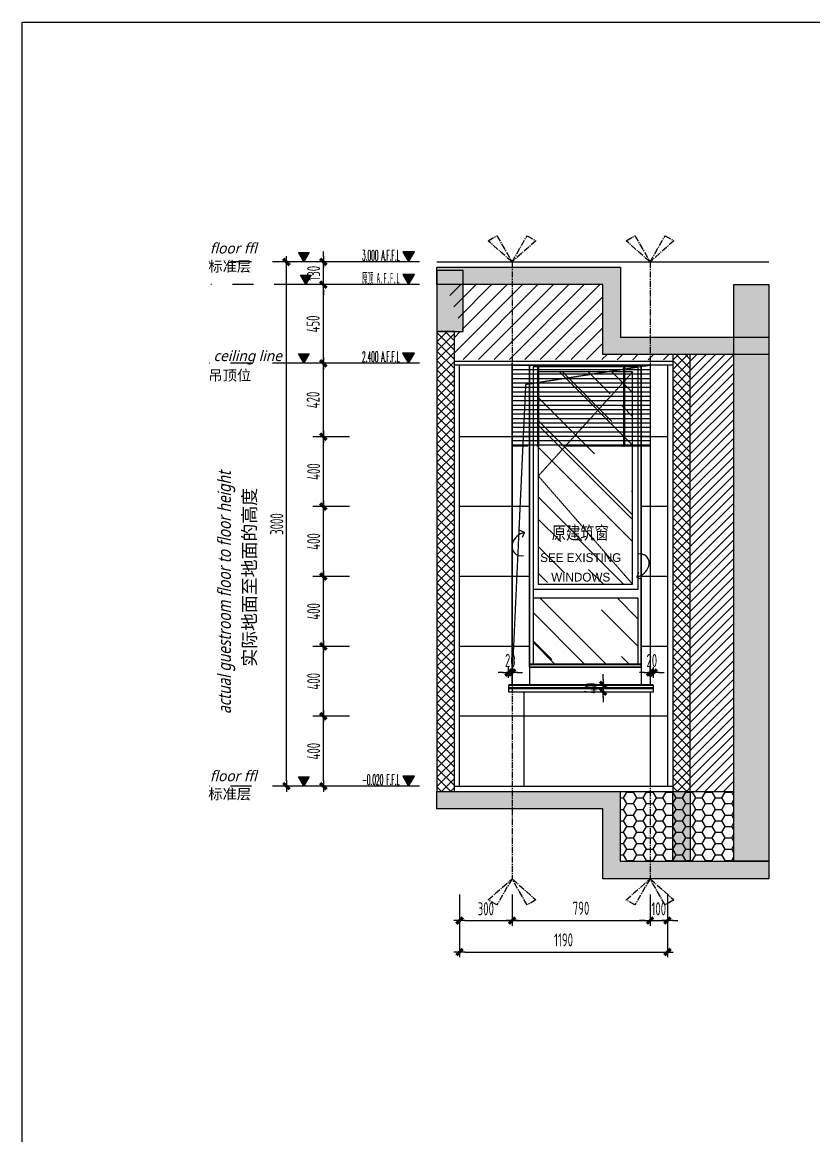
# Model space of a CAD drawing. Header units: inches. Extents: x 96003 to 270950, y -80202 to 65998.
# Drawn here: x 253774 to 258305, y 40576 to 46948 of the extents above; entities that cross this region are included whole.
import ezdxf
from ezdxf.enums import TextEntityAlignment as Align
from ezdxf.xclip import XClip

# ---------------------------------------------------------------- set-up
doc = ezdxf.new("R2010")
doc.units = ezdxf.units.IN
doc.header["$LTSCALE"] = 10
doc.header["$MEASUREMENT"] = 0
doc.header["$XCLIPFRAME"] = 2
for name, pattern in [('CENTER2', [1.125, 0.75, -0.125, 0.125, -0.125]), ('DASH', [0.35, 0.25, -0.1]), ('M-CENTER', [1.7999999999999998, 1.2, -0.2, 0.2, -0.2])]:
    doc.linetypes.add(name, pattern=pattern)
for name, color, linetype in [('01', 200, 'Continuous'), ('05', 12, 'Continuous'), ('A-WIN', 31, 'Continuous'), ('ED-文字说明', 50, 'Continuous'), ('ED-造型尺寸', 44, 'Continuous'), ('EL-03', 3, 'Continuous'), ('EL-1', 1, 'Continuous'), ('EL-136', 136, 'Continuous'), ('EL-251', 251, 'Continuous'), ('EL-BHATCH-250', 250, 'Continuous'), ('EL-DIM', 50, 'Continuous'), ('EL-TEXT', 50, 'Continuous'), ('EL-天花轮廓线', 100, 'Continuous'), ('EL-立面尺寸', 44, 'Continuous'), ('FC-地面造型', 136, 'Continuous'), ('FF-FINISH【完成面】', 20, 'Continuous'), ('HAT【填充】', 250, 'Continuous'), ('SBEI', 1, 'Continuous')]:
    doc.layers.add(name, color=color, linetype=linetype)
doc.styles.add('-宋体', font='')
doc.styles.add('CCD-HB', font='hbsmall.shx')
doc.styles.add('CCD_DIM', font='archs.shx', dxfattribs={"width": 0.7})
doc.styles.add('hz', font='simplex', dxfattribs={"width": 0.699999988079071, "bigfont": 'hztxt'})
doc.styles.add('LUCIDIA', font='')
doc.styles.add('RomanS', font='romans.shx', dxfattribs={"width": 0.9})
doc.styles.add('st', font='')
doc.styles.add('宋体', font='', dxfattribs={"height": 60})
doc.styles.get('-宋体').set_extended_font_data('SimSun')
doc.styles.get('LUCIDIA').set_extended_font_data('Lucida Sans', italic=True)
doc.styles.get('st').set_extended_font_data('SimSun')
doc.styles.get('宋体').set_extended_font_data('SimSun')
doc.dimstyles.new('1.30', dxfattribs={"dimscale": 30, "dimtxt": 2.5, "dimasz": 1, "dimexe": 1, "dimexo": 1.5, "dimgap": 1, "dimtad": 1, "dimdec": 0, "dimrnd": 5, "dimdsep": 46, "dimtxsty": 'CCD_DIM', "dimblk": 'CCD_Dimension_Tick', "dimcen": 1, "dimclrd": 44, "dimclre": 44, "dimclrt": 2, "dimadec": 0, "dimazin": 2, "dimtfac": 1, "dimtdec": 0, "dimtix": 1, "dimtmove": 2, "dimatfit": 3, "dimldrblk": 'CCD_Dimension_Tick', "dimfxl": 5, "dimfxlon": 1, "dimtolj": 1, "dimarcsym": 0})
doc.dimstyles.new('Matrix_30内', dxfattribs={"dimscale": 30, "dimtxt": 2.5, "dimasz": 1, "dimexe": 2, "dimexo": 1.5, "dimgap": 0.6, "dimtad": 1, "dimdec": 0, "dimrnd": 1, "dimzin": 12, "dimdsep": 46, "dimtxsty": 'CCD_DIM', "dimblk": 'CCD_Dimension_Tick', "dimcen": 0.125, "dimclrd": 44, "dimclre": 44, "dimclrt": 50, "dimadec": 0, "dimazin": 0, "dimtfac": 1, "dimtdec": 0, "dimtix": 1, "dimtmove": 2, "dimatfit": 3, "dimldrblk": 'CCD_Leader_Dot', "dimfxl": 5, "dimfxlon": 1, "dimtvp": 1, "dimtolj": 1, "dimtzin": 0, "dimarcsym": 0})
pattern_1 = [(45, (-992.0292408860842, 0), (254.5584412271571, 678.8225099390856), [4500, -600, 1500, -300]), (45, (-815.9596523706339, 388.2016228714145), (-494.2676400493967, 70.00357133746823), [900, -99, 1800, -225]), (45, (-1066.275452910672, 286.3782463805517), (960.9581156325181, 1245.21504166951), [2400, -420, 1200, -300])]

# ---------------------------------------------------------------- blocks, each defined once
blk = doc.blocks.new('CCD_Dimension_Tick')
at = {"color": 0, "linetype": 'ByBlock'}
for p, q in [((-1.090578334744292, -5.68e-14), (5.68e-14, -5.68e-14)), ((5.68e-14, -5.68e-14), (1.090578334744292, -5.68e-14))]:
    blk.add_line(p, q, dxfattribs=at)
at = {"color": 0, "linetype": 'Continuous', "const_width": 0.6075000000000002}
blk.add_lwpolyline([(-0.6103907792976317, -0.6103907792977168), (0.610390779297802, 0.6103907792976884)], dxfattribs=at)
blk = doc.blocks.new('*D77')
at = {"layer": 'Defpoints', "color": 0, "linetype": 'ByBlock', "transparency": 16777216}
for p in [(256577.7600372919, 43244.34788079155), (256277.5991349509, 42576.28832525076), (256577.7600372919, 41806.97046890264)]:
    blk.add_point(p, dxfattribs=at)
at = {"layer": 'FC-地面造型', "color": 44, "linetype": 'ByBlock', "lineweight": -2, "transparency": 16777216}
for p, q in [((256277.5991349509, 41956.97046890264), (256277.5991349509, 41776.97046890264)), ((256577.7600372919, 41956.97046890264), (256577.7600372919, 41776.97046890264)), ((256307.5991349509, 41806.97046890264), (256547.7600372919, 41806.97046890264))]:
    blk.add_line(p, q, dxfattribs=at)
at = {"layer": 'FC-地面造型', "color": 44, "linetype": 'ByBlock', "lineweight": -2, "transparency": 16777216, "xscale": 30, "yscale": 30, "zscale": 30, "rotation": 180}
blk.add_blockref('CCD_Dimension_Tick', (256277.5991349509, 41806.97046890264), dxfattribs=at)
at = {"layer": 'FC-地面造型', "color": 44, "linetype": 'ByBlock', "lineweight": -2, "transparency": 16777216, "xscale": 30, "yscale": 30, "zscale": 30}
blk.add_blockref('CCD_Dimension_Tick', (256577.7600372919, 41806.97046890264), dxfattribs=at)
at = {"layer": 'FC-地面造型', "color": 2, "linetype": 'ByBlock', "transparency": 16777216, "insert": (256427.6795861214, 41874.47046890264), "char_height": 75, "attachment_point": 5, "style": 'CCD_DIM'}
blk.add_mtext('\\A1;300', dxfattribs=at)
blk = doc.blocks.new('*D78')
at = {"layer": 'Defpoints', "color": 0, "linetype": 'ByBlock', "transparency": 16777216}
for p in [(256277.5991349509, 42576.28832525076, 1.698856242857569e-06), (257467.5833229278, 42576.28832525076, -1.889886237848427e-05), (257467.5833229278, 41626.97046890264)]:
    blk.add_point(p, dxfattribs=at)
at = {"layer": 'FC-地面造型', "color": 44, "linetype": 'ByBlock', "lineweight": -2, "transparency": 16777216}
for p, q in [((256277.5991349509, 41776.97046890264), (256277.5991349509, 41596.97046890264)), ((257467.5833229278, 41776.97046890264), (257467.5833229278, 41596.97046890264)), ((256307.5991349509, 41626.97046890264), (257437.5833229278, 41626.97046890264))]:
    blk.add_line(p, q, dxfattribs=at)
at = {"layer": 'FC-地面造型', "color": 44, "linetype": 'ByBlock', "lineweight": -2, "transparency": 16777216, "xscale": 30, "yscale": 30, "zscale": 30, "rotation": 180}
blk.add_blockref('CCD_Dimension_Tick', (256277.5991349509, 41626.97046890264), dxfattribs=at)
at = {"layer": 'FC-地面造型', "color": 44, "linetype": 'ByBlock', "lineweight": -2, "transparency": 16777216, "xscale": 30, "yscale": 30, "zscale": 30}
blk.add_blockref('CCD_Dimension_Tick', (257467.5833229278, 41626.97046890264), dxfattribs=at)
at = {"layer": 'FC-地面造型', "color": 2, "linetype": 'ByBlock', "transparency": 16777216, "insert": (256872.5912289393, 41696.03296890264), "char_height": 75, "attachment_point": 5, "style": 'CCD_DIM'}
blk.add_mtext('\\A1;1190', dxfattribs=at)
blk = doc.blocks.new('*D179')
at = {"layer": 'Defpoints', "color": 0, "linetype": 'ByBlock', "transparency": 16777216}
for p in [(255497.6493549455, 43376.28832525071), (256277.5991349509, 43376.28832525071), (256277.5991349509, 42976.28832525072)]:
    blk.add_point(p, dxfattribs=at)
at = {"layer": 'EL-天花轮廓线', "color": 44, "lineweight": -2, "transparency": 16777216}
for p, q in [((255647.6493549455, 43376.28832525071), (255437.6493549455, 43376.28832525071)), ((255497.6493549455, 43006.28832525072), (255497.6493549455, 43346.28832525071)), ((255647.6493549455, 42976.28832525072), (255437.6493549455, 42976.28832525072))]:
    blk.add_line(p, q, dxfattribs=at)
at = {"layer": 'EL-天花轮廓线', "color": 44, "linetype": 'ByBlock', "lineweight": -2, "transparency": 16777216, "xscale": 30, "yscale": 30, "zscale": 30}
for p, rotation in [((255497.6493549455, 43376.28832525071), 90), ((255497.6493549455, 42976.28832525072), 270)]:
    blk.add_blockref('CCD_Dimension_Tick', p, dxfattribs=dict(at, rotation=rotation))
at = {"layer": 'EL-天花轮廓线', "color": 50, "linetype": 'ByBlock', "transparency": 16777216, "insert": (255442.1493549455, 43176.28832525076), "char_height": 75, "attachment_point": 5, "rotation": 90, "style": 'CCD_DIM'}
blk.add_mtext('\\A1;400', dxfattribs=at)
blk = doc.blocks.new('CCD_Leader_Dot')
at = {"color": 0, "linetype": 'ByBlock'}
blk.add_line((-5, 0), (-10, 0), dxfattribs=at)
at = {"color": 0, "linetype": 'ByBlock', "const_width": 5}
blk.add_lwpolyline([(-2.5, 0, 1), (2.5, 0, 1)], format="xyb", close=True, dxfattribs=at)
blk = doc.blocks.new('*D180')
at = {"layer": 'Defpoints', "color": 0, "linetype": 'ByBlock', "transparency": 16777216}
for p in [(255497.6493549455, 43776.28832525072), (256277.5991349509, 43776.28832525072), (256277.5991349509, 43376.28832525071)]:
    blk.add_point(p, dxfattribs=at)
at = {"layer": 'EL-天花轮廓线', "color": 44, "lineweight": -2, "transparency": 16777216}
for p, q in [((255647.6493549455, 43776.28832525072), (255437.6493549455, 43776.28832525072)), ((255497.6493549455, 43406.28832525071), (255497.6493549455, 43746.28832525072)), ((255647.6493549455, 43376.28832525071), (255437.6493549455, 43376.28832525071))]:
    blk.add_line(p, q, dxfattribs=at)
at = {"layer": 'EL-天花轮廓线', "color": 44, "linetype": 'ByBlock', "lineweight": -2, "transparency": 16777216, "xscale": 30, "yscale": 30, "zscale": 30}
for p, rotation in [((255497.6493549455, 43776.28832525072), 90), ((255497.6493549455, 43376.28832525071), 270)]:
    blk.add_blockref('CCD_Dimension_Tick', p, dxfattribs=dict(at, rotation=rotation))
at = {"layer": 'EL-天花轮廓线', "color": 50, "linetype": 'ByBlock', "transparency": 16777216, "insert": (255442.1493549455, 43576.28832525076), "char_height": 75, "attachment_point": 5, "rotation": 90, "style": 'CCD_DIM'}
blk.add_mtext('\\A1;400', dxfattribs=at)
blk = doc.blocks.new('*D181')
at = {"layer": 'Defpoints', "color": 0, "linetype": 'ByBlock', "transparency": 16777216}
for p in [(255497.6493549455, 44176.28832525072), (256277.5991349509, 44176.28832525072), (256277.5991349509, 43776.28832525072)]:
    blk.add_point(p, dxfattribs=at)
at = {"layer": 'EL-天花轮廓线', "color": 44, "lineweight": -2, "transparency": 16777216}
for p, q in [((255647.6493549455, 44176.28832525072), (255437.6493549455, 44176.28832525072)), ((255497.6493549455, 43806.28832525072), (255497.6493549455, 44146.28832525072)), ((255647.6493549455, 43776.28832525072), (255437.6493549455, 43776.28832525072))]:
    blk.add_line(p, q, dxfattribs=at)
at = {"layer": 'EL-天花轮廓线', "color": 44, "linetype": 'ByBlock', "lineweight": -2, "transparency": 16777216, "xscale": 30, "yscale": 30, "zscale": 30}
for p, rotation in [((255497.6493549455, 44176.28832525072), 90), ((255497.6493549455, 43776.28832525072), 270)]:
    blk.add_blockref('CCD_Dimension_Tick', p, dxfattribs=dict(at, rotation=rotation))
at = {"layer": 'EL-天花轮廓线', "color": 50, "linetype": 'ByBlock', "transparency": 16777216, "insert": (255442.1493549455, 43976.28832525076), "char_height": 75, "attachment_point": 5, "rotation": 90, "style": 'CCD_DIM'}
blk.add_mtext('\\A1;400', dxfattribs=at)
blk = doc.blocks.new('*D182')
at = {"layer": 'Defpoints', "color": 0, "linetype": 'ByBlock', "transparency": 16777216}
for p in [(255497.6493549455, 44576.2883252507), (255647.6493549455, 44576.2883252507), (256277.5991349509, 44176.28832525072)]:
    blk.add_point(p, dxfattribs=at)
at = {"layer": 'EL-天花轮廓线', "color": 44, "lineweight": -2, "transparency": 16777216}
for p, q in [((255602.6493549455, 44576.2883252507), (255437.6493549455, 44576.2883252507)), ((255497.6493549455, 44206.28832525072), (255497.6493549455, 44546.2883252507)), ((255647.6493549455, 44176.28832525072), (255437.6493549455, 44176.28832525072))]:
    blk.add_line(p, q, dxfattribs=at)
at = {"layer": 'EL-天花轮廓线', "color": 44, "linetype": 'ByBlock', "lineweight": -2, "transparency": 16777216, "xscale": 30, "yscale": 30, "zscale": 30}
for p, rotation in [((255497.6493549455, 44576.2883252507), 90), ((255497.6493549455, 44176.28832525072), 270)]:
    blk.add_blockref('CCD_Dimension_Tick', p, dxfattribs=dict(at, rotation=rotation))
at = {"layer": 'EL-天花轮廓线', "color": 50, "linetype": 'ByBlock', "transparency": 16777216, "insert": (255442.1493549455, 44376.28832525075), "char_height": 75, "attachment_point": 5, "rotation": 90, "style": 'CCD_DIM'}
blk.add_mtext('\\A1;400', dxfattribs=at)
blk = doc.blocks.new('*D178')
at = {"layer": 'Defpoints', "color": 0, "linetype": 'ByBlock', "transparency": 16777216}
for p in [(255497.6493549458, 44996.30985113577), (255677.6493549449, 44996.30985113577), (256277.751758768, 44576.28832525072)]:
    blk.add_point(p, dxfattribs=at)
at = {"layer": 'EL-天花轮廓线', "color": 44, "lineweight": -2, "transparency": 16777216}
for p, q in [((255632.6493549449, 44996.30985113577), (255437.6493549458, 44996.30985113577)), ((255497.6493549458, 44606.28832525072), (255497.6493549458, 44966.30985113577)), ((255647.6493549458, 44576.28832525072), (255437.6493549458, 44576.28832525072))]:
    blk.add_line(p, q, dxfattribs=at)
at = {"layer": 'EL-天花轮廓线', "color": 44, "linetype": 'ByBlock', "lineweight": -2, "transparency": 16777216, "xscale": 30, "yscale": 30, "zscale": 30}
for p, rotation in [((255497.6493549458, 44996.30985113577), 90), ((255497.6493549458, 44576.28832525072), 270)]:
    blk.add_blockref('CCD_Dimension_Tick', p, dxfattribs=dict(at, rotation=rotation))
at = {"layer": 'EL-天花轮廓线', "color": 50, "linetype": 'ByBlock', "transparency": 16777216, "insert": (255439.0243549457, 44786.29908819316), "char_height": 75, "attachment_point": 5, "rotation": 90, "style": 'CCD_DIM'}
blk.add_mtext('\\A1;420', dxfattribs=at)
blk = doc.blocks.new('*D174')
at = {"layer": 'Defpoints', "color": 0, "linetype": 'ByBlock', "transparency": 16777216}
for p in [(255497.6493549455, 45576.53545748255), (255677.6493549449, 45576.53545748255), (255679.3366506663, 45446.51393158408)]:
    blk.add_point(p, dxfattribs=at)
at = {"layer": 'EL-天花轮廓线', "color": 44, "lineweight": -2, "transparency": 16777216}
for p, q in [((255497.6493549455, 45606.53545748255), (255497.6493549455, 45636.53545748255)), ((255632.6493549449, 45576.53545748255), (255437.6493549455, 45576.53545748255)), ((255497.6493549455, 45446.51393158408), (255497.6493549455, 45576.53545748255)), ((255634.3366506663, 45446.51393158408), (255437.6493549455, 45446.51393158408)), ((255497.6493549455, 45416.51393158408), (255497.6493549455, 45386.51393158408))]:
    blk.add_line(p, q, dxfattribs=at)
at = {"layer": 'EL-天花轮廓线', "color": 44, "linetype": 'ByBlock', "lineweight": -2, "transparency": 16777216, "xscale": 30, "yscale": 30, "zscale": 30}
for p, rotation in [((255497.6493549455, 45576.53545748255), 270), ((255497.6493549455, 45446.51393158408), 90)]:
    blk.add_blockref('CCD_Dimension_Tick', p, dxfattribs=dict(at, rotation=rotation))
at = {"layer": 'EL-天花轮廓线', "color": 50, "linetype": 'ByBlock', "transparency": 16777216, "insert": (255442.1493549455, 45511.52469453336), "char_height": 75, "attachment_point": 5, "rotation": 90, "style": 'CCD_DIM'}
blk.add_mtext('\\A1;130', dxfattribs=at)
blk = doc.blocks.new('*D175')
at = {"layer": 'Defpoints', "color": 0, "linetype": 'ByBlock', "transparency": 16777216}
for p in [(255286.2857012829, 45576.30985111932), (255677.6493549455, 45576.30985111932), (255677.6493549465, 42576.28832523985)]:
    blk.add_point(p, dxfattribs=at)
at = {"layer": 'EL-天花轮廓线', "color": 44, "lineweight": -2, "transparency": 16777216}
for p, q in [((255436.2857012829, 45576.30985111932), (255226.2857012829, 45576.30985111932)), ((255286.2857012829, 42606.28832523985), (255286.2857012829, 45546.30985111932)), ((255436.2857012829, 42576.28832523985), (255226.2857012829, 42576.28832523985))]:
    blk.add_line(p, q, dxfattribs=at)
at = {"layer": 'EL-天花轮廓线', "color": 44, "linetype": 'ByBlock', "lineweight": -2, "transparency": 16777216, "xscale": 30, "yscale": 30, "zscale": 30}
for p, rotation in [((255286.2857012829, 45576.30985111932), 90), ((255286.2857012829, 42576.28832523985), 270)]:
    blk.add_blockref('CCD_Dimension_Tick', p, dxfattribs=dict(at, rotation=rotation))
at = {"layer": 'EL-天花轮廓线', "color": 50, "linetype": 'ByBlock', "transparency": 16777216, "insert": (255230.7857012829, 44076.29908817963), "char_height": 75, "attachment_point": 5, "rotation": 90, "style": 'CCD_DIM'}
blk.add_mtext('\\A1;3000', dxfattribs=at)
blk = doc.blocks.new('ELEVATION')
blk.add_hatch(color=256).paths.add_polyline_path([(4.167052301081412, 2.474873733400358), (2.697825095618782, -4.871196779276943e-10), (1.228597891050299, 2.474873733931219)])
blk.add_line((0, 0), (14.67318693131909, -2.650267560966313e-09))
blk.add_lwpolyline([(4.167052301081412, 2.474873733400358), (2.697825095618782, -4.871196779276943e-10), (1.228597891050299, 2.474873733931219)], close=True)
at = {"style": 'hz', "width": 0.4444765705009461}
blk.add_attdef('ELEV', text='', height=2.5, dxfattribs=at).set_placement((4.891575235974528, 0.3231883096464117), (14.25733154295875, 0.3231883096464117), align=Align.FIT)
blk = doc.blocks.new('A$C2E6F40A5')
blk.add_hatch(color=256).paths.add_polyline_path([(39.9999999999709, 69.2820323028136), (-40.00000000000728, 69.2820323028136), (0, 0)])
at = {"color": 0}
blk.add_lwpolyline([(39.9999999999709, 69.2820323028136), (-40.00000000000728, 69.2820323028136), (0, 0), (39.9999999999709, 69.2820323028136)], dxfattribs=at)
blk = doc.blocks.new('20150428.1023048')
at = {"layer": 'ED-造型尺寸', "color": 250, "linetype": 'M-CENTER', "ltscale": 2}
blk.add_line((21.19256441761505, -6.095888238633052e-10, -1.329466313314503e-08), (-14.89046863174039, 4.283720045350492e-10, -1.329466313314503e-08), dxfattribs=at)
at = {"layer": 'ED-造型尺寸', "xscale": -0.0256, "yscale": 0.0256, "zscale": 0.0256}
blk.add_blockref('A$C2E6F40A5', (3.192564425594199, 1.316493580816314e-09, -1.329466313314503e-08), dxfattribs=at)
blk = doc.blocks.new('*D176')
at = {"layer": 'Defpoints', "color": 0, "linetype": 'ByBlock', "transparency": 16777216}
for p in [(255497.6493549458, 45446.51393158409), (255679.3366506663, 45446.51393158409), (255677.6493549477, 44996.30985111863)]:
    blk.add_point(p, dxfattribs=at)
at = {"layer": 'EL-天花轮廓线', "color": 44, "lineweight": -2, "transparency": 16777216}
for p, q in [((255634.3366506663, 45446.51393158409), (255437.6493549458, 45446.51393158409)), ((255497.6493549458, 45026.30985111863), (255497.6493549458, 45416.51393158409)), ((255632.6493549477, 44996.30985111863), (255437.6493549458, 44996.30985111863))]:
    blk.add_line(p, q, dxfattribs=at)
at = {"layer": 'EL-天花轮廓线', "color": 44, "linetype": 'ByBlock', "lineweight": -2, "transparency": 16777216, "xscale": 30, "yscale": 30, "zscale": 30}
for p, rotation in [((255497.6493549458, 45446.51393158409), 90), ((255497.6493549458, 44996.30985111863), 270)]:
    blk.add_blockref('CCD_Dimension_Tick', p, dxfattribs=dict(at, rotation=rotation))
at = {"layer": 'EL-天花轮廓线', "color": 50, "linetype": 'ByBlock', "transparency": 16777216, "insert": (255439.0243549457, 45221.41189135128), "char_height": 75, "attachment_point": 5, "rotation": 90, "style": 'CCD_DIM'}
blk.add_mtext('\\A1;450', dxfattribs=at)
blk = doc.blocks.new('*D177')
at = {"layer": 'Defpoints', "color": 0, "linetype": 'ByBlock', "transparency": 16777216}
for p in [(255497.6493549455, 42976.28832525072), (255632.6493549451, 42976.28832525072), (255677.6493549451, 42576.28832523985)]:
    blk.add_point(p, dxfattribs=at)
at = {"layer": 'EL-天花轮廓线', "color": 44, "lineweight": -2, "transparency": 16777216}
for p, q in [((255587.6493549451, 42976.28832525072), (255437.6493549455, 42976.28832525072)), ((255497.6493549455, 42606.28832523985), (255497.6493549455, 42946.28832525072)), ((255632.6493549451, 42576.28832523985), (255437.6493549455, 42576.28832523985))]:
    blk.add_line(p, q, dxfattribs=at)
at = {"layer": 'EL-天花轮廓线', "color": 44, "linetype": 'ByBlock', "lineweight": -2, "transparency": 16777216, "xscale": 30, "yscale": 30, "zscale": 30}
for p, rotation in [((255497.6493549455, 42976.28832525072), 90), ((255497.6493549455, 42576.28832523985), 270)]:
    blk.add_blockref('CCD_Dimension_Tick', p, dxfattribs=dict(at, rotation=rotation))
at = {"layer": 'EL-天花轮廓线', "color": 50, "linetype": 'ByBlock', "transparency": 16777216, "insert": (255442.1493549455, 42776.28832524532), "char_height": 75, "attachment_point": 5, "rotation": 90, "style": 'CCD_DIM'}
blk.add_mtext('\\A1;400', dxfattribs=at)
blk = doc.blocks.new('*D423')
at = {"layer": 'Defpoints', "color": 0, "linetype": 'ByBlock', "transparency": 16777216}
for p in [(256577.7600372919, 42765.52441097904), (257367.7522614902, 42765.52441097905), (257367.7522614902, 41806.97046890264)]:
    blk.add_point(p, dxfattribs=at)
at = {"layer": 'FC-地面造型', "color": 44, "linetype": 'ByBlock', "lineweight": -2, "transparency": 16777216}
for p, q in [((256577.7600372919, 41956.97046890264), (256577.7600372919, 41776.97046890264)), ((257367.7522614902, 41956.97046890264), (257367.7522614902, 41776.97046890264)), ((256607.7600372919, 41806.97046890264), (257337.7522614902, 41806.97046890264))]:
    blk.add_line(p, q, dxfattribs=at)
at = {"layer": 'FC-地面造型', "color": 44, "linetype": 'ByBlock', "lineweight": -2, "transparency": 16777216, "xscale": 30, "yscale": 30, "zscale": 30, "rotation": 180}
blk.add_blockref('CCD_Dimension_Tick', (256577.7600372919, 41806.97046890264), dxfattribs=at)
at = {"layer": 'FC-地面造型', "color": 44, "linetype": 'ByBlock', "lineweight": -2, "transparency": 16777216, "xscale": 30, "yscale": 30, "zscale": 30}
blk.add_blockref('CCD_Dimension_Tick', (257367.7522614902, 41806.97046890264), dxfattribs=at)
at = {"layer": 'FC-地面造型', "color": 2, "linetype": 'ByBlock', "transparency": 16777216, "insert": (256972.7561493911, 41877.59546890264), "char_height": 75, "attachment_point": 5, "style": 'CCD_DIM'}
blk.add_mtext('\\A1;790', dxfattribs=at)
blk = doc.blocks.new('*U422')
at = {"layer": 'HAT【填充】', "linetype": 'DASH', "ltscale": 200}
h = blk.add_hatch(dxfattribs=at)
h.set_pattern_fill('LINE', color=250, scale=8)
h.set_pattern_definition([(0, (-1127035.759354863, -226667.1411685669), (0, 25.4), [])])
h.paths.add_polyline_path([(-790.0082327208947, 464.4877603036875), (0, 464.4877603036875), (0, -2.916067387559451e-11), (-790.0082327208947, -2.916067387559451e-11)])
at = {"layer": '05', "linetype": 'DASH', "ltscale": 200}
for points in [[(-643.6155089403037, 464.4877603036875), (-643.6155089747626, -2.916067387559451e-11)], [(-638.6155089403037, 464.4877603036875), (-638.6155089747626, -2.916067387559451e-11)], [(-151.3927237803582, 464.4877603036875), (-151.3927237458993, -2.916067387559451e-11)], [(-146.3927237803582, 464.4877603036875), (-146.3927237458993, -2.916067387559451e-11)]]:
    blk.add_lwpolyline(points, dxfattribs=at)
for centre in [(-641.115508974297, 8.021306143746187e-07, 0.0006045697568024608), (-148.8927237463649, 8.021306143746187e-07, 0.0006045697568024608)]:
    blk.add_circle(centre, 2.5, dxfattribs=at)
at = {"layer": 'HAT【填充】', "color": 250, "linetype": 'DASH', "ltscale": 200}
blk.add_lwpolyline([(-790.0082327208947, 464.4877603036875), (0, 464.4877603036875), (0, -2.916067387559451e-11), (-790.0082327208947, -2.916067387559451e-11)], close=True, dxfattribs=at)
blk = doc.blocks.new('A$C47D3795D')
at = {"layer": 'EL-TEXT', "color": 2}
for points in [[(74.61616160348058, 283.902259209659, 0.2592122709859604), (5.307363261003047, 222.0326626710594, 0.599079886904771), (69.9955634160433, 151.8521735626273)], [(717.0132841155864, 28.58441045158543, 0.2592122709859604), (786.3220824836753, 90.45400700322352, 0.599079886904771), (721.633882354945, 160.6344961116556)]]:
    blk.add_lwpolyline(points, format="xyb", dxfattribs=at)
for points in [[(63.43719354621135, 257.9806631532265), (74.61616160348058, 283.902259209659), (48.93968319799751, 295.6332833368797)], [(728.1922522247769, 54.50600652105641), (717.0132841155864, 28.58441045158543), (742.6897625208367, 16.85338632413186)]]:
    blk.add_lwpolyline(points, dxfattribs=at)
at = {"color": 50, "style": 'st', "width": 0.8}
blk.add_text('原建筑窗', height=75, dxfattribs=at).set_placement((394.3230522072408, 244.6369020694401), align=Align.CENTER)
at = {"layer": 'EL-TEXT', "style": 'CCD-HB'}
for s, p in [('SEE EXISTING', (396.704085227102, 115.0998295634054)), ('WINDOWS', (396.704085227102, 3.332493603113107))]:
    blk.add_text(s, height=50, dxfattribs=at).set_placement(p, align=Align.CENTER)
blk = doc.blocks.new('*U467')
at = {"layer": 'EL-1', "linetype": 'CENTER2', "ltscale": 5}
blk.add_lwpolyline([(-45.00000000148551, 2342.825752142115), (-186.9615242286539, 2468.710324823154), (-135.0000000014855, 2498.710324823154), (-45.00000000148551, 2342.825752142115), (44.99999999851449, 2498.710324823271), (96.9615242256829, 2468.710324823154), (-45.00000000148551, 2342.825752142115), (-44.99999999971199, -1334.492587798542), (96.96152422745644, -1460.377160479698), (45.00000000028801, -1490.377160479581), (-44.99999999971199, -1334.492587798542), (-134.9999999992463, -1490.377160479814), (-186.9615242268804, -1460.377160479698), (-44.99999999971199, -1334.492587798542)], dxfattribs=at)
blk = doc.blocks.new('tgretreyt')
at = {"layer": 'EL-BHATCH-250'}
h = blk.add_hatch(dxfattribs=at)
h.set_pattern_fill('AR-RROOF', color=256, scale=300, angle=45)
h.set_pattern_definition(pattern_1)
h.paths.add_polyline_path([(123363.6389493378, -123497.9160376701), (123903.6389493378, -123497.9160376701), (123903.6389493378, -124712.9160376698), (123363.6389493378, -124712.9160376698)])
h = blk.add_hatch(dxfattribs=at)
h.set_pattern_fill('AR-RROOF', color=256, scale=300, angle=45)
h.set_pattern_definition(pattern_1)
h.paths.add_polyline_path([(123933.6389493378, -125167.9160376701), (123933.6389493378, -124792.9160376698), (123333.6389493378, -124792.9160376692), (123333.6389493378, -125167.9160376701)])
at = {"layer": 'A-WIN', "color": 136}
for points in [[(123983.6389493378, -123417.9160376701), (123283.6389493378, -123417.9160376701), (123283.6389493378, -125217.9160376701), (123983.6389493378, -125217.9160376701)], [(123363.6389493378, -123497.9160376701), (123903.6389493378, -123497.9160376701), (123903.6389493378, -124712.9160376698), (123363.6389493378, -124712.9160376698)]]:
    blk.add_lwpolyline(points, close=True, dxfattribs=at)
for points in [[(123333.6389493378, -123467.9160376701), (123933.6389493378, -123467.9160376701), (123933.6389493378, -125167.9160376701), (123333.6389493378, -125167.9160376701)], [(123333.6389493378, -123467.9160376701), (123333.6389493378, -124742.9160376692)], [(123333.6389493378, -124742.9160376692), (123933.6389493378, -124742.9160376698)], [(123333.6389493378, -124792.9160376692), (123333.6389493378, -125167.9160376701)], [(123333.6389493378, -124792.9160376692), (123933.6389493378, -124792.9160376698)]]:
    blk.add_lwpolyline(points, dxfattribs=at)
at = {"layer": 'A-WIN', "color": 136, "linetype": 'DASH'}
blk.add_lwpolyline([(123363.6389493378, -123497.9160376701), (123903.6386645928, -124092.9160376682), (123363.6389493378, -124712.9160376698)], dxfattribs=at)
blk = doc.blocks.new('*D682')
at = {"layer": 'Defpoints', "color": 0, "linetype": 'ByBlock', "transparency": 16777216}
for p in [(257367.7522614902, 42765.52441097905), (257467.5833229278, 42765.52441097904), (257467.5833229278, 41806.97046890264)]:
    blk.add_point(p, dxfattribs=at)
at = {"layer": 'FC-地面造型', "color": 44, "linetype": 'ByBlock', "lineweight": -2, "transparency": 16777216}
for p, q in [((257367.7522614902, 41956.97046890264), (257367.7522614902, 41776.97046890264)), ((257467.5833229278, 41956.97046890264), (257467.5833229278, 41776.97046890264)), ((257337.7522614902, 41806.97046890264), (257307.7522614902, 41806.97046890264)), ((257367.7522614902, 41806.97046890264), (257467.5833229278, 41806.97046890264)), ((257497.5833229278, 41806.97046890264), (257527.5833229278, 41806.97046890264))]:
    blk.add_line(p, q, dxfattribs=at)
at = {"layer": 'FC-地面造型', "color": 44, "linetype": 'ByBlock', "lineweight": -2, "transparency": 16777216, "xscale": 30, "yscale": 30, "zscale": 30}
blk.add_blockref('CCD_Dimension_Tick', (257367.7522614902, 41806.97046890264), dxfattribs=at)
at = {"layer": 'FC-地面造型', "color": 44, "linetype": 'ByBlock', "lineweight": -2, "transparency": 16777216, "xscale": 30, "yscale": 30, "zscale": 30, "rotation": 180}
blk.add_blockref('CCD_Dimension_Tick', (257467.5833229278, 41806.97046890264), dxfattribs=at)
at = {"layer": 'FC-地面造型', "color": 2, "linetype": 'ByBlock', "transparency": 16777216, "insert": (257417.667792209, 41874.47046890264), "char_height": 75, "attachment_point": 5, "style": 'CCD_DIM'}
blk.add_mtext('\\A1;100', dxfattribs=at)
blk = doc.blocks.new('*D683')
at = {"layer": 'Defpoints', "color": 0, "linetype": 'ByBlock', "transparency": 16777216}
for p in [(256557.7440217517, 43226.22682059344), (256557.7440217517, 43151.54224859062), (256577.7600372919, 43156.8891401399)]:
    blk.add_point(p, dxfattribs=at)
at = {"layer": 'FF-FINISH【完成面】', "color": 44, "linetype": 'ByBlock', "lineweight": -2, "transparency": 16777216}
for p, q in [((256527.7440217517, 43226.22682059344), (256497.7440217517, 43226.22682059344)), ((256557.7440217517, 43196.54224859062), (256557.7440217517, 43256.22682059344)), ((256577.7600372919, 43226.22682059344), (256557.7440217517, 43226.22682059344)), ((256577.7600372919, 43201.8891401399), (256577.7600372919, 43256.22682059344)), ((256607.7600372919, 43226.22682059344), (256637.7600372919, 43226.22682059344))]:
    blk.add_line(p, q, dxfattribs=at)
at = {"layer": 'FF-FINISH【完成面】', "color": 44, "linetype": 'ByBlock', "lineweight": -2, "transparency": 16777216, "xscale": 30, "yscale": 30, "zscale": 30}
blk.add_blockref('CCD_Dimension_Tick', (256557.7440217517, 43226.22682059344), dxfattribs=at)
at = {"layer": 'FF-FINISH【完成面】', "color": 44, "linetype": 'ByBlock', "lineweight": -2, "transparency": 16777216, "xscale": 30, "yscale": 30, "zscale": 30, "rotation": 180}
blk.add_blockref('CCD_Dimension_Tick', (256577.7600372919, 43226.22682059344), dxfattribs=at)
at = {"layer": 'FF-FINISH【完成面】', "color": 2, "linetype": 'ByBlock', "transparency": 16777216, "insert": (256567.7520295218, 43295.28932059344), "char_height": 75, "attachment_point": 5, "style": 'CCD_DIM'}
blk.add_mtext('\\A1;20', dxfattribs=at)
blk = doc.blocks.new('*D684')
at = {"layer": 'Defpoints', "color": 0, "linetype": 'ByBlock', "transparency": 16777216}
for p in [(257387.7522614901, 43226.22682059344), (257367.7522614865, 43156.54225681504), (257387.7522614901, 43151.54224859073)]:
    blk.add_point(p, dxfattribs=at)
at = {"layer": 'FF-FINISH【完成面】', "color": 44, "linetype": 'ByBlock', "lineweight": -2, "transparency": 16777216}
for p, q in [((257337.7522614865, 43226.22682059344), (257307.7522614865, 43226.22682059344)), ((257367.7522614865, 43201.54225681504), (257367.7522614865, 43256.22682059344)), ((257367.7522614865, 43226.22682059344), (257387.7522614901, 43226.22682059344)), ((257387.7522614901, 43196.54224859073), (257387.7522614901, 43256.22682059344)), ((257417.7522614901, 43226.22682059344), (257447.7522614901, 43226.22682059344))]:
    blk.add_line(p, q, dxfattribs=at)
at = {"layer": 'FF-FINISH【完成面】', "color": 44, "linetype": 'ByBlock', "lineweight": -2, "transparency": 16777216, "xscale": 30, "yscale": 30, "zscale": 30}
blk.add_blockref('CCD_Dimension_Tick', (257367.7522614865, 43226.22682059344), dxfattribs=at)
at = {"layer": 'FF-FINISH【完成面】', "color": 44, "linetype": 'ByBlock', "lineweight": -2, "transparency": 16777216, "xscale": 30, "yscale": 30, "zscale": 30, "rotation": 180}
blk.add_blockref('CCD_Dimension_Tick', (257387.7522614901, 43226.22682059344), dxfattribs=at)
at = {"layer": 'FF-FINISH【完成面】', "color": 2, "linetype": 'ByBlock', "transparency": 16777216, "insert": (257377.7522614883, 43295.28932059344), "char_height": 75, "attachment_point": 5, "style": 'CCD_DIM'}
blk.add_mtext('\\A1;20', dxfattribs=at)
blk = doc.blocks.new('*D685')
at = {"layer": 'Defpoints', "color": 0, "linetype": 'ByBlock', "transparency": 16777216}
for p in [(257094.8288569739, 43156.54242311761), (257098.8401810196, 43156.54242311761), (257094.8288406265, 43116.54224859063)]:
    blk.add_point(p, dxfattribs=at)
at = {"layer": 'FF-FINISH【完成面】', "color": 44, "linetype": 'ByBlock', "lineweight": -2, "transparency": 16777216}
for p, q in [((257098.8401810196, 43186.54242311761), (257098.8401810196, 43216.54242311761)), ((257098.8401810196, 43156.54242311761), (257128.8401810196, 43156.54242311761)), ((257098.8401810196, 43116.54224859063), (257098.8401810196, 43156.54242311761)), ((257098.8401810196, 43116.54224859063), (257128.8401810196, 43116.54224859063)), ((257098.8401810196, 43086.54224859063), (257098.8401810196, 43056.54224859063))]:
    blk.add_line(p, q, dxfattribs=at)
at = {"layer": 'FF-FINISH【完成面】', "color": 44, "linetype": 'ByBlock', "lineweight": -2, "transparency": 16777216, "xscale": 30, "yscale": 30, "zscale": 30}
for p, rotation in [((257098.8401810196, 43156.54242311761), 270), ((257098.8401810196, 43116.54224859063), 90)]:
    blk.add_blockref('CCD_Dimension_Tick', p, dxfattribs=dict(at, rotation=rotation))
at = {"layer": 'FF-FINISH【完成面】', "color": 2, "linetype": 'ByBlock', "transparency": 16777216, "insert": (257028.2151810196, 43136.54233585404), "char_height": 75, "attachment_point": 5, "rotation": 90, "style": 'CCD_DIM'}
blk.add_mtext('\\A1;40', dxfattribs=at)

msp = doc.modelspace()

# ---------------------------------------------------------------- hatches: boundary and pattern name
h = msp.add_hatch(color=250)
h.dxf.hatch_style = 1
h.paths.add_polyline_path([(258047.9198345523, 45146.51393159616), (258047.9198345523, 45046.51393159616), (257097.7569096618, 45046.51393159616), (257097.7569096618, 45446.51393159626), (256147.76206063, 45446.51393159662), (256147.7620606301, 45546.51393159662), (257197.7569096618, 45546.51393159616), (257197.7569096618, 45146.51393159616)])
h = msp.add_hatch(color=250)
h.dxf.hatch_style = 1
h.paths.add_polyline_path([(256147.76206063, 45178.00473150422), (256297.76206063, 45178.00473150422), (256297.76206063, 45528.00473150422), (256147.76206063, 45528.00473150422)])
h = msp.add_hatch()
h.set_pattern_fill('ANSI31', color=250, scale=500)
h.set_pattern_definition([(45, (128804.1127386635, 179596.0142023153), (-44.19417382415921, 44.19417382415922), [])])
h.paths.add_polyline_path([(257497.7523276013, 45016.28832524995), (257497.7523276013, 45046.51393159616), (257097.7569096618, 45046.51393159616), (257097.7569096618, 45446.5139315961), (256197.751758843, 45446.51393159656), (256297.76206063, 45178.00473150422), (256247.599135395, 45176.51393159656), (256247.599135395, 45018.68829176254)])
h = msp.add_hatch(color=250)
h.dxf.hatch_style = 1
h.paths.add_polyline_path([(258047.7517587563, 42146.28832524874), (257847.7517590381, 42146.28832524874), (257847.7517590381, 45446.51393159597), (258047.7517587563, 45446.51393159597)])
h = msp.add_hatch()
h.set_pattern_fill('ANSI37', color=250, scale=300, angle=-90.00000000000001)
h.set_pattern_definition([(315, (354496.9578640996, 211775.2734822463), (26.51650429449554, 26.51650429449553), []), (44.99999999999999, (354496.9578640996, 211775.2734822463), (-26.51650429449553, 26.51650429449554), [])])
h.paths.add_polyline_path([(256147.599135395, 42546.28832524995), (256247.599135395, 42546.28832524995), (256247.599135395, 45177.78731752953), (256147.76206063, 45178.00473150422)])
h = msp.add_hatch()
h.set_pattern_fill('ANSI37', color=250, scale=300, angle=-90.00000000000001)
h.set_pattern_definition([(315, (355847.1110563059, 211775.2734822463), (26.51650429449554, 26.51650429449553), []), (44.99999999999999, (355847.1110563059, 211775.2734822463), (-26.51650429449553, 26.51650429449554), [])])
h.paths.add_polyline_path([(257597.7523276013, 45046.51393159616), (257497.7523276012, 45046.51393159616), (257497.7523276013, 42546.28832524871), (257597.7523276013, 42546.28832524871)])
h = msp.add_hatch(color=250)
h.dxf.hatch_style = 1
h.paths.add_polyline_path([(258047.7517586935, 42146.28832524874), (258047.7517586935, 42046.28832524874), (257097.588833803, 42046.28832524874), (257097.588833803, 42446.28832524884), (256147.5991350116, 42446.28213377664), (256147.5991350117, 42546.28213377664), (257197.588833803, 42546.28832524874), (257197.588833803, 42146.28832524874)])
h = msp.add_hatch(color=250)
h.dxf.hatch_style = 1
h.paths.add_polyline_path([(257497.7517587573, 42546.28832524871), (257597.7517587573, 42546.28832524871), (257597.7517587573, 42146.28832524874), (257497.7517587573, 42146.28832524874)])
at = {"layer": 'FC-地面造型', "linetype": 'ByBlock'}
h = msp.add_hatch(dxfattribs=at)
h.set_pattern_fill('ANSI31', color=250, scale=300)
h.set_pattern_definition([(45, (129154.1128097243, 170009.0012112794), (-26.51650429449553, 26.51650429449553), [])])
h.paths.add_polyline_path([(257847.7517590381, 45046.51393159616), (257597.7523276013, 45046.51393159615), (257597.7523276013, 42546.28832524872), (257844.744406114, 42546.28832524871)])
h = msp.add_hatch(dxfattribs=at)
h.set_pattern_fill('HONEY', color=250, scale=300)
h.set_pattern_definition([(0, (129154.1128097243, 170009.0012112794), (56.25, 32.47595264191645), [37.5, -75]), (120, (129154.1128097243, 170009.0012112794), (-56.24999999999999, 32.47595264191646), [37.49999999999994, -74.99999999999987]), (59.99999999999999, (129154.1128097243, 170009.0012112794), (1.249000902703301e-14, 64.9519052838329), [-75, 37.5])])
h.paths.add_polyline_path([(257597.5906941139, 42146.28832524874), (257597.5912629579, 42546.28832524871), (257197.588833803, 42546.28832524874), (257197.588833803, 42146.28832524874)])
h.paths.add_polyline_path([(257597.5909785359, 42546.28832524871), (257597.5909785359, 42146.28832524874), (257847.7517590381, 42146.28832524874), (257847.7517590381, 42546.28832524874)])

# ---------------------------------------------------------------- linework, layer by layer
at = {"color": 5}
for p, q in [((256147.7620606301, 45576.51393159662, 1.698856242857569e-06), (258047.7518295362, 45576.51393158907)), ((256247.599135395, 42576.28832525076, 1.698856242857569e-06), (257497.5909785359, 42576.28832525076))]:
    msp.add_line(p, q, dxfattribs=at)
at = {"color": 5, "elevation": 1.698856242857569e-06}
msp.add_lwpolyline([(256147.599135395, 42546.28832524995), (256247.599135395, 42546.28832524995), (256247.599135395, 45177.78731752953), (256147.76206063, 45178.00473150422)], close=True, dxfattribs=at)
at = {"color": 5}
msp.add_lwpolyline([(257597.7523276013, 42546.28832524871), (257597.7523276013, 45046.51393159616), (257497.7523276013, 45046.51393159616), (257497.7523276013, 42546.28832524871)], close=True, dxfattribs=at)
at = {"layer": '01'}
for points in [[(258047.9198345523, 45146.51393159616), (258047.9198345523, 45046.51393159616), (257097.7569096618, 45046.51393159616), (257097.7569096618, 45446.51393159626), (256147.76206063, 45446.51393159662), (256147.7620606301, 45546.51393159662), (257197.7569096618, 45546.51393159616), (257197.7569096618, 45146.51393159616)], [(258047.7517587563, 42146.28832524874), (257847.7517590381, 42146.28832524874), (257847.7517590381, 45446.51393159597), (258047.7517587563, 45446.51393159597)], [(258047.7517586935, 42146.28832524874), (258047.7517586935, 42046.28832524874), (257097.588833803, 42046.28832524874), (257097.588833803, 42446.28832524884), (256147.5991350116, 42446.28213377664), (256147.5991350117, 42546.28213377664), (257197.588833803, 42546.28832524874), (257197.588833803, 42146.28832524874)], [(257497.7517587573, 42546.28832524871), (257597.7517587573, 42546.28832524871), (257597.7517587573, 42146.28832524874), (257497.7517587573, 42146.28832524874)]]:
    msp.add_lwpolyline(points, close=True, dxfattribs=at)
at = {"layer": '01', "elevation": 1.698856242857569e-06}
msp.add_lwpolyline([(256147.76206063, 45178.00473150422), (256297.76206063, 45178.00473150422), (256297.76206063, 45528.00473150422), (256147.76206063, 45528.00473150422)], close=True, dxfattribs=at)
at = {"layer": 'EL-03'}
for p, q in [((256678.1814814528, 43276.51393067624, 1.699009611551879e-06), (257317.5869078736, 43276.51365609025, 1.699004944986883e-06)), ((256678.1814793056, 43271.51393067624, 1.699009611551879e-06), (257317.5869057264, 43271.51365609025, 1.699004944986883e-06)), ((256678.181472864, 43256.51393067624, 1.699009611551879e-06), (257317.5868992848, 43256.51365609025, 1.699004944986883e-06))]:
    msp.add_line(p, q, dxfattribs=at)
at = {"layer": 'FC-地面造型', "color": 20, "linetype": 'ByBlock'}
for p, q in [((256577.7600372919, 44996.28832524995), (256577.7600372919, 43116.54224859062)), ((256277.5991349509, 42576.28832525076, 1.698856242857569e-06), (256277.5991349509, 44986.28832524995, 1.698856242857569e-06))]:
    msp.add_line(p, q, dxfattribs=at)
at = {"layer": 'FC-地面造型', "color": 1, "linetype": 'ByBlock'}
msp.add_line((257367.7522614865, 44996.28832524995), (257367.7522614865, 42576.28832525076), dxfattribs=at)
at = {"layer": 'FC-地面造型', "color": 136, "linetype": 'ByBlock'}
for p, q in [((256677.5894489492, 44576.2883252507), (256277.7517587679, 44576.2883252507)), ((257467.5833229278, 44576.28832525123), (257317.5868992849, 44576.28832525124)), ((256677.5894489492, 44176.28832525072), (256277.5991349509, 44176.28832525072)), ((257467.5833229278, 44176.28832525125), (257317.5868992849, 44176.28832525125)), ((256677.5894489492, 43776.28832525072), (256277.5991349509, 43776.28832525072)), ((257467.5833229278, 43776.28832525125), (257317.5868992849, 43776.28832525125)), ((256677.5894489492, 43376.28832525072), (256277.5991349509, 43376.28832525071)), ((257467.5833229278, 43376.28832525123), (257317.5868992849, 43376.28832525125)), ((256647.7518750682, 42576.28832525077, 7.0260030676e-06), (256647.7518750682, 43116.54224859062, 7.0260030676e-06)), ((257467.5833229278, 42976.28832525109), (256277.5991349509, 42976.28832525072)), ((257197.588833803, 42546.28832524874), (257497.7517587573, 42546.28832524872)), ((257497.7517587573, 42546.28832524871), (257844.744406114, 42546.28832524871))]:
    msp.add_line(p, q, dxfattribs=at)
at = {"layer": 'FC-地面造型', "color": 138, "linetype": 'ByBlock'}
msp.add_lwpolyline([(253774.058957785, 46947.9787186911), (270949.8137328537, 46947.9787186911), (270949.8137328537, 34203.09316338471), (253774.058957785, 34203.09316338471)], close=True, dxfattribs=at)
at = {"layer": 'FF-FINISH【完成面】', "linetype": 'ByBlock'}
msp.add_line((257467.5833229278, 44986.28832524995, -1.889886237848427e-05), (257467.5833229278, 42576.28832525076, -1.889886237848427e-05), dxfattribs=at)
at = {"layer": 'FF-FINISH【完成面】', "color": 30, "linetype": 'ByBlock', "elevation": 1.699009611551879e-06}
msp.add_lwpolyline([(256678.181472864, 43256.51393067624), (257317.5868992849, 43256.51393067624), (257317.5868992849, 44986.28832525035), (256678.181472864, 44986.28832525035)], close=True, dxfattribs=at)
at = {"layer": 'SBEI', "color": 136}
for p, q in [((257497.7523276013, 45006.28832524995, 1.631860423013599e-08), (256247.599135395, 45006.28832524995, 1.206940099935749e-09)), ((257497.7517587573, 45016.28832524995, 1.631859735403546e-08), (257497.7523276013, 45016.28832524995, 1.631860423013599e-08))]:
    msp.add_line(p, q, dxfattribs=at)
at = {"layer": 'SBEI', "color": 3}
for p, q in [((257497.7517587573, 44996.28832524995, 1.717696128753789e-08), (257497.7523276013, 44996.28832524995, 1.717696852532371e-08)), ((257497.7523276013, 44986.28832524995, 1.717696852532371e-08), (256247.599135395, 44986.28832524995, 1.270425571708018e-09))]:
    msp.add_line(p, q, dxfattribs=at)

# ---------------------------------------------------------------- block references
at = {"xscale": 0.96, "yscale": 0.96, "zscale": 0.96}
msp.add_blockref('*U467', (257410.9522614903, 43327.40120953534), dxfattribs=at)
at = {"layer": 'ED-文字说明'}
ref = msp.add_blockref('ELEVATION', (256047.7517588428, 45576.51393159662), dxfattribs=dict(at, xscale=-23.04, yscale=23.04, zscale=23.04))
ref.add_attrib('ELEV', '3.000 A.F.F.L', dxfattribs={"layer": '0', "height": 60.00000000003846, "style": 'RomanS', "width": 0.3579405633153824}).set_placement((255719.2628400921, 45583.96019025077, -1.38733653e-07), (255935.0498654052, 45583.96019025077, -1.38733653e-07), align=Align.FIT)
ref = msp.add_blockref('ELEVATION', (256047.7517588426, 45446.5139315967), dxfattribs=dict(at, xscale=-23.04, yscale=23.04, zscale=23.04))
ref.add_attrib('ELEV', '原顶 A.F.F.L', dxfattribs={"layer": '0', "height": 60.00000000003846, "style": '-宋体', "width": 0.4214590338144289}).set_placement((255719.2628400918, 45453.96019025084, -1.38733653e-07), (255935.049865405, 45453.96019025084, -1.38733653e-07), align=Align.FIT)
ref = msp.add_blockref('ELEVATION', (256047.6284252662, 44996.2883252327), dxfattribs=dict(at, xscale=-23.04, yscale=23.04, zscale=23.04))
ref.add_attrib('ELEV', '2.400 A.F.F.L', dxfattribs={"layer": '0', "height": 60.00000000003846, "style": 'RomanS', "width": 0.3579405633153824}).set_placement((255719.1395065155, 45003.73458388685, -1.38733653e-07), (255934.9265318286, 45003.73458388685, -1.38733653e-07), align=Align.FIT)
ref = msp.add_blockref('ELEVATION', (256047.7517588426, 42576.2883252327), dxfattribs=dict(at, xscale=-23.04, yscale=23.04, zscale=23.04))
ref.add_attrib('ELEV', '-0.020 F.F.L', dxfattribs={"layer": '0', "height": 59.99999999999997, "style": 'RomanS', "width": 0.3613658318597975}).set_placement((255719.2628400904, 42583.73458388694, -1.38733653e-07), (255935.049865401, 42583.73458388694, -1.38733653e-07), align=Align.FIT)
at = {"layer": 'ED-造型尺寸', "xscale": 30, "yscale": 30, "zscale": 30}
for p in [(255290.3005583737, 45576.53545749368, 3.98839893e-07), (255301.1543559642, 45446.51393159496, 3.988398939943509e-07), (255290.1772247971, 44996.30985112976, 3.988398929999999e-07), (255290.1664579754, 42576.28832525099, 3.988398939943509e-07)]:
    msp.add_blockref('20150428.1023048', p, dxfattribs=at)
at = {"layer": 'EL-251'}
msp.add_blockref('*U422', (257367.7522614865, 44521.80056494666), dxfattribs=at)
at = {"layer": 'EL-立面尺寸'}
msp.add_blockref('A$C47D3795D', (256574.299780764, 43743.99681116376), dxfattribs=at)
at = {"layer": 'FC-地面造型', "color": 8, "linetype": 'ByBlock'}
ref = msp.add_blockref('tgretreyt', (380631.8204222001, 168444.429969026, 1.699111857351879e-06), dxfattribs=dict(at, xscale=-1))
XClip(ref).set_block_clipping_path([(123314.23352291528, -125187.91603834965), (123953.6389493362, -123458.14164377555)])

# ---------------------------------------------------------------- texts
at = {"layer": 'ED-文字说明'}
for s, style, p in [('ceiling line', 'LUCIDIA', (254869.0032315879, 45008.8749265456)), ('吊顶位', 'st', (254839.2774602893, 44897.12320121417))]:
    msp.add_text(s, height=60, dxfattribs=dict(at, style=style)).set_placement(p)
at = {"layer": 'ED-文字说明', "style": 'LUCIDIA', "width": 0.8}
msp.add_text('actual guestroom floor to floor height', height=75, rotation=90, dxfattribs=at).set_placement((254968.2224387261, 42989.59606981496))
at = {"layer": 'ED-文字说明', "style": '宋体'}
msp.add_text('实际地面至地面的高度', height=75, rotation=90, dxfattribs=at).set_placement((255111.7499562572, 43260.04793732184))
at = {"layer": 'EL-DIM', "color": 2}
for s, style, p in [('floor ffl ', 'LUCIDIA', (254848.1060796409, 45624.62623778832)), ('标准层', 'st', (254838.9480715611, 45521.20848692729)), ('floor ffl ', 'LUCIDIA', (254847.9719792426, 42604.60471190956)), ('标准层', 'st', (254838.8139711628, 42501.18696104853))]:
    msp.add_text(s, height=60.00001288628449, dxfattribs=dict(at, style=style)).set_placement(p)

# ---------------------------------------------------------------- dimensions: what is measured, and where the dimension line sits
at = {"layer": 'EL-天花轮廓线', "color": 136, "linetype": 'ByBlock'}
for base, p1, p2, picture, middle in [((255497.6493549455, 45576.53545748255), (255679.3366506663, 45446.51393158408), (255677.6493549449, 45576.53545748255), '*D174', (255442.1493549455, 45511.52469453336)), ((255286.2857012829, 45576.30985111932), (255677.6493549465, 42576.28832523985), (255677.6493549455, 45576.30985111932), '*D175', (255230.7857012829, 44076.29908817963)), ((255497.6493549458, 45446.51393158409), (255677.6493549476, 44996.30985111862), (255679.3366506661, 45446.51393158408), '*D176', (255439.0243549457, 45221.41189135128)), ((255497.6493549458, 44996.30985113577), (256277.7517587679, 44576.2883252507), (255677.6493549448, 44996.30985113576), '*D178', (255439.0243549457, 44786.29908819316)), ((255497.6493549455, 44576.2883252507), (256277.5991349509, 44176.28832525072), (255647.6493549455, 44576.2883252507), '*D182', (255442.1493549455, 44376.28832525075)), ((255497.6493549455, 44176.28832525072), (256277.5991349509, 43776.28832525072), (256277.5991349509, 44176.28832525072), '*D181', (255442.1493549455, 43976.28832525076)), ((255497.6493549455, 43776.28832525072), (256277.5991349509, 43376.28832525071), (256277.5991349509, 43776.28832525072), '*D180', (255442.1493549455, 43576.28832525076)), ((255497.6493549455, 43376.28832525071), (256277.5991349509, 42976.28832525072), (256277.5991349509, 43376.28832525071), '*D179', (255442.1493549455, 43176.28832525076)), ((255497.6493549455, 42976.28832525072), (255677.6493549451, 42576.28832523985), (255632.6493549451, 42976.28832525072), '*D177', (255442.1493549455, 42776.28832524532))]:
    dim = msp.add_linear_dim(base=base, p1=p1, p2=p2, angle=90, dimstyle='Matrix_30内', dxfattribs=at)
    dim.commit()
    dim.dimension.update_dxf_attribs({"geometry": picture, "text_midpoint": middle})
at = {"layer": 'FC-地面造型', "color": 8, "linetype": 'ByBlock'}
for base, p1, p2, picture, middle in [((256577.7600372919, 41806.97046890264), (256277.5991349509, 42576.28832525076), (256577.7600372919, 43244.34788079155), '*D77', (256427.6795861214, 41874.47046890264)), ((257367.7522614902, 41806.97046890264), (256577.7600372919, 42765.52441097904), (257367.7522614902, 42765.52441097905), '*D423', (256972.7561493911, 41877.59546890264)), ((257467.5833229278, 41806.97046890264), (257367.7522614902, 42765.52441097905), (257467.5833229278, 42765.52441097904), '*D682', (257417.667792209, 41874.47046890264)), ((257467.5833229278, 41626.97046890264), (256277.5991349509, 42576.28832525076, 1.698856242857569e-06), (257467.5833229278, 42576.28832525076, -1.889886237848427e-05), '*D78', (256872.5912289393, 41696.03296890264))]:
    dim = msp.add_linear_dim(base=base, p1=p1, p2=p2, dimstyle='1.30', dxfattribs=at)
    dim.commit()
    dim.dimension.update_dxf_attribs({"geometry": picture, "text_midpoint": middle})

# ---------------------------------------------------------------- next in the draw order: wipeouts: each hides what was drawn before it
msp.add_wipeout([(256557.74402175166, 43151.54224859061), (256557.74402175166, 43116.54224859062), (257387.75226149, 43116.54224859061), (257387.75226149, 43156.5422485906), (256562.74402175174, 43156.54224859061)]).dxf.layer = 'EL-BHATCH-250'

# ---------------------------------------------------------------- next in the draw order: linework, layer by layer
at = {"layer": '05', "color": 136, "linetype": 'DASH'}
msp.add_lwpolyline([(256577.7440217517, 43156.54258785142), (256657.207422872, 44876.01149864783), (257367.7522614865, 44986.28832524995)], dxfattribs=at)
at = {"layer": 'EL-03'}
msp.add_lwpolyline([(256557.7440217517, 43151.54224859062), (256557.7440217517, 43116.54224859062), (257387.75226149, 43116.54224859061), (257387.75226149, 43151.54224859062), (257382.75226149, 43156.5422506848), (256562.7440217517, 43156.542585808), (256557.7440217517, 43151.54258785141)], close=True, dxfattribs=at)
at = {"layer": 'EL-136'}
for points in [[(257387.7522614901, 43151.54224859073), (256557.7440217518, 43151.54224859073)], [(257387.75226149, 43139.04224859061), (256557.7440217517, 43139.04224859062)], [(257387.75226149, 43134.04224859061), (256557.7440217517, 43134.04224859062)]]:
    msp.add_lwpolyline(points, dxfattribs=at)
at = {"layer": 'FC-地面造型', "color": 136, "linetype": 'ByBlock'}
for p, q in [((256678.181472864, 43256.51393067624, 1.699009611551879e-06), (256678.1814299323, 43156.54254471962)), ((257317.5868992849, 43256.51393067624, 1.699009611551879e-06), (257317.5868563531, 43156.54227013362))]:
    msp.add_line(p, q, dxfattribs=at)
at = {"layer": 'FF-FINISH【完成面】', "color": 30, "linetype": 'ByBlock'}
for p, q in [((256577.7440213739, 43156.54257967776), (256577.5910987931, 44996.28832524995, 1.699060734457569e-06)), ((257367.7522614891, 44996.28832524995), (257367.75226149, 43156.54225681504))]:
    msp.add_line(p, q, dxfattribs=at)

# ---------------------------------------------------------------- next in the draw order: block references
at = {"xscale": 0.96, "yscale": 0.96, "zscale": 0.96}
msp.add_blockref('*U467', (256620.7910987942, 43327.40120953508, 1.699060734457569e-06), dxfattribs=at)

# ---------------------------------------------------------------- next in the draw order: dimensions: what is measured, and where the dimension line sits
at = {"layer": 'FF-FINISH【完成面】', "linetype": 'ByBlock'}
for base, p1, p2, picture, middle in [((256557.7440217517, 43226.22682059344), (256577.7600372919, 43156.8891401399), (256557.7440217517, 43151.54224859062), '*D683', (256567.7520295218, 43295.28932059344)), ((257387.7522614901, 43226.22682059344), (257367.7522614865, 43156.54225681504), (257387.7522614901, 43151.54224859073), '*D684', (257377.7522614883, 43295.28932059344))]:
    dim = msp.add_linear_dim(base=base, p1=p1, p2=p2, dimstyle='1.30', dxfattribs=at)
    dim.commit()
    dim.dimension.update_dxf_attribs({"geometry": picture, "text_midpoint": middle})
dim = msp.add_linear_dim(base=(257098.8401810196, 43156.54242311761), p1=(257094.8288406263, 43116.54224859062), p2=(257094.8288569737, 43156.5424231176), angle=90, dimstyle='1.30', dxfattribs=at)
dim.commit()
dim.dimension.update_dxf_attribs({"geometry": '*D685', "text_midpoint": (257028.2151810196, 43136.54233585404)})

doc.saveas('drawing.dxf')
